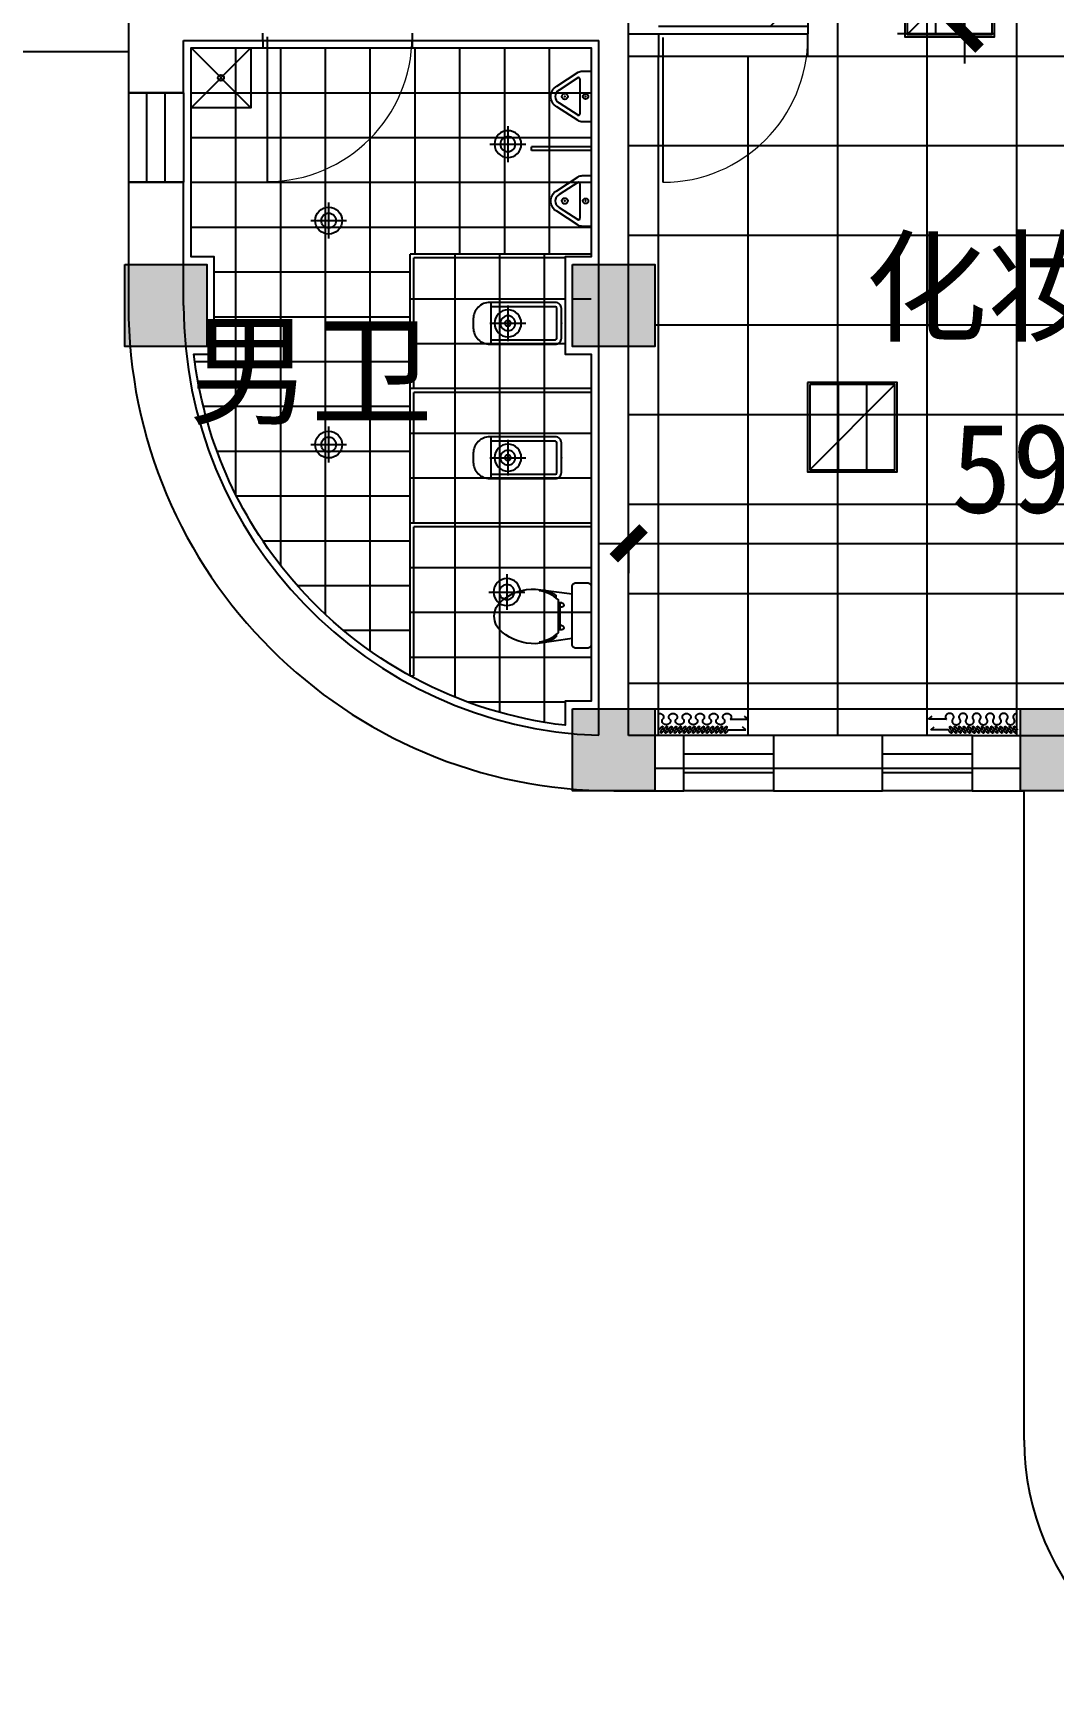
# Model space of a CAD drawing. Header units: millimetres. Extents: x -150677 to 588340, y -254013 to 149700.
# Drawn here: x 46065 to 52898, y 11379 to 22552 of the extents above; entities that cross this region are included whole.
import ezdxf

# ---------------------------------------------------------------- set-up
doc = ezdxf.new("R2010")
doc.units = ezdxf.units.MM
doc.header["$LTSCALE"] = 10
doc.header["$MEASUREMENT"] = 0
doc.linetypes.add('ACAD_ISO03W100', pattern=[30, 12, -18])
doc.linetypes.add('DASH', pattern=[0.35, 0.25, -0.1])
for name, color, linetype in [('1-Ba原始建筑墙体', 2, 'Continuous'), ('1-Bb新建墙体', 7, 'Continuous'), ('1-Bc新建半隔断墙体', 132, 'Continuous'), ('2-Ba顶面轮廓', 4, 'Continuous'), ('2-Ca墙面装饰', 8, 'Continuous'), ('2-Da地拼', 4, 'Continuous'), ('3-Ad洁具', 5, 'Continuous'), ('4-Aa顶面灯具', 1, 'Continuous'), ('5-Aa原始建筑淡显填充', 251, 'Continuous'), ('6-Ab柱体', 6, 'Continuous'), ('6-Ac楼梯', 122, 'Continuous'), ('6-Ba门', 136, 'Continuous'), ('6-Bb窗', 5, 'Continuous'), ('8-Ca平面文字', 3, 'Continuous'), ('CEI_LIGHT', 30, 'Continuous'), ('CS_【成品家私】', 3, 'Continuous'), ('DIM【标注】', 1, 'Continuous')]:
    doc.layers.add(name, color=color, linetype=linetype)
doc.styles.add('HZHT', font='')
doc.styles.get("Standard").update_dxf_attribs({"font": ''})
doc.styles.get('HZHT').set_extended_font_data('SimSun')
doc.styles.get('Standard').set_extended_font_data('SimSun')
doc.dimstyles.new('DIMN200', dxfattribs={"dimscale": 2, "dimtxt": 300, "dimasz": 100, "dimexe": 100, "dimexo": 300, "dimgap": 100, "dimtad": 1, "dimdec": 0, "dimtxsty": 'Standard', "dimblk": 'ARCHTICK', "dimcen": 2.5, "dimdle": 100, "dimclrd": 8, "dimclre": 8, "dimclrt": 96, "dimadec": 0, "dimazin": 0, "dimtfac": 1, "dimtdec": 0, "dimtmove": 0, "dimatfit": 3, "dimldrblk": 'DOT', "dimfxl": 100, "dimarcsym": 0})

# ---------------------------------------------------------------- blocks, each defined once
blk = doc.blocks.new('$DorLib2D$00000003')
blk.add_line((0.47, 0), (0.47, 0.97))
at = {"lineweight": 13}
blk.add_arc((0.47, 0), 0.97, 90, 180, dxfattribs=at)
blk = doc.blocks.new('$lvtry$00000200')
at = {"color": 0}
for p, q in [((-110, -40, 0), (-110, -470, 0)), ((100, -30, 0), (-100, -30, 0)), ((110, -470, 0), (110, -40, 0))]:
    blk.add_line(p, q, dxfattribs=at)
at = {"color": 0, "elevation": 0}
blk.add_lwpolyline([(100, 0), (-100, 0, 0.414214), (-140, -40), (-140, -480, 0.414214), (-30, -590), (30, -590, 0.414214), (140, -480), (140, -40, 0.414214)], format="xyb", close=True, dxfattribs=at)
blk.add_lwpolyline([(140, -470), (-140, -470)], dxfattribs=at)
at = {"color": 0}
blk.add_circle((0, -359, 0), 20, dxfattribs=at)
for centre, start, end in [((-100, -40, 0), 90, 180), ((100, -40, 0), 0, 90)]:
    blk.add_arc(centre, 10, start, end, dxfattribs=at)
for p in [(0, 0), (0, -359, 0)]:
    blk.add_point(p, dxfattribs=at)
blk = doc.blocks.new('$lvtry$00000219')
at = {"color": 0}
for p, q in [((-124, -91, 0), (-43, -216, 0)), ((-116, -76, 0), (116, -76, 0)), ((43, -216, 0), (124, -91, 0))]:
    blk.add_line(p, q, dxfattribs=at)
at = {"color": 0, "elevation": 0}
blk.add_lwpolyline([(69, -231, -0.57735), (-69, -231), (-162, -88, -0.145378), (-170, -61), (-170, 0), (170, 0), (170, -61, -0.145378), (162, -88)], format="xyb", close=True, dxfattribs=at)
at = {"color": 0}
for centre, radius in [((0, -38, 0), 17.7), ((0, -177, 0), 20)]:
    blk.add_circle(centre, radius, dxfattribs=at)
for centre, radius, start, end in [((-116, -86, 0), 10, 90, 213.0863), ((116, -86, 0), 10, 326.9137, 90), ((0, -191, 0), 50, 210, 330)]:
    blk.add_arc(centre, radius, start, end, dxfattribs=at)
for p in [(0, -38, 0), (0, -177, 0)]:
    blk.add_point(p, dxfattribs=at)
blk = doc.blocks.new('$WINLIB2D$00000001')
at = {"color": 0}
for points in [[(-0.5, 0.5), (-0.5, -0.5)], [(-0.5, 0.5), (0.5, 0.5)], [(0.5, -0.5), (0.5, 0.5)], [(0.5, 0.167), (-0.5, 0.167)], [(0.5, -0.167), (-0.5, -0.167)], [(-0.5, -0.5), (0.5, -0.5)]]:
    blk.add_lwpolyline(points, dxfattribs=at)
blk = doc.blocks.new('*U1092')
at = {"layer": 'CEI_LIGHT', "color": 252}
for points in [[(0, 120), (0, -120)], [(-120, 0), (120, 0)]]:
    blk.add_lwpolyline(points, dxfattribs=at)
at = {"layer": 'CEI_LIGHT'}
for radius in [90, 50]:
    blk.add_circle((0, 0), radius, dxfattribs=at)
blk = doc.blocks.new('*U1095')
at = {"layer": 'CEI_LIGHT'}
blk.add_lwpolyline([(-300, 300), (300, 300), (300, -300), (-300, -300)], close=True, dxfattribs=at)
at = {"layer": 'CEI_LIGHT', "color": 252}
blk.add_lwpolyline([(-285, 285), (285, 285), (285, -285), (-285, -285)], close=True, dxfattribs=at)
for points in [[(285, 285), (-285, -285)], [(-285, 95), (285, 95)], [(-285, -95), (285, -95)]]:
    blk.add_lwpolyline(points, dxfattribs=at)
blk = doc.blocks.new('*U1090')
at = {"linetype": 'DASH', "ltscale": 50}
for points in [[(-181, 0, 0.240088), (-157, 12), (-157, 13, 0.362592), (-159, 38, -0.362592), (-160, 63), (-160, 63, -0.51132), (-111, 63, -0.36675), (-113, 38, 0.36675), (-115, 13, 0.241576), (-91, 0, 0.241576)], [(-91, 0, 0.240088), (-66, 12), (-66, 13, 0.362592), (-68, 38, -0.362592), (-70, 63), (-69, 63, -0.51132), (-21, 63, -0.36675), (-22, 38, 0.36675), (-24, 13, 0.241576), (0, 0, 0.241576)], [(0, 0, 0.240088), (24, 12), (25, 13, 0.362592), (23, 38, -0.362592), (21, 63), (21, 63, -0.51132), (70, 63, -0.36675), (68, 38, 0.36675), (66, 13, 0.241576), (91, 0, 0.241576)], [(91, 0, 0.240088), (115, 12), (115, 13, 0.362592), (114, 38, -0.362592), (112, 63), (112, 63, -0.51132), (161, 63, -0.36675), (159, 38, 0.36675), (157, 13, 0.51132), (206, 12), (206, 13, 0.362592), (204, 38, -0.362592), (202, 63), (203, 63, -0.51132), (252, 63, -0.36675), (250, 38), (249, 37, 0.36675), (247, 12, 0.51132), (296, 12), (296, 12, 0.381374), (293, 38), (412, 38), (389, 19)]]:
    blk.add_lwpolyline(points, format="xyb", dxfattribs=at)
blk = doc.blocks.new('_ArchTick')
at = {"color": 0, "linetype": 'ByBlock', "const_width": 0.4}
blk.add_lwpolyline([(-0.5, -0.5), (0.5, 0.5)], dxfattribs=at)
blk = doc.blocks.new('*D1128')
at = {"layer": 'Defpoints', "color": 0, "transparency": 16777216}
for p in [(50052, 19691), (56002, 19691), (56002, 19136)]:
    blk.add_point(p, dxfattribs=at)
at = {"layer": 'DIM【标注】', "color": 8, "lineweight": -2, "transparency": 16777216}
for p, q in [((49852, 19136), (56202, 19136)), ((50052, 19091), (50052, 18936)), ((56002, 19091), (56002, 18936))]:
    blk.add_line(p, q, dxfattribs=at)
at = {"layer": 'DIM【标注】', "color": 8, "lineweight": -2, "transparency": 16777216, "xscale": 200, "yscale": 200, "zscale": 200, "rotation": 180}
blk.add_blockref('_ArchTick', (50052, 19136), dxfattribs=at)
at = {"layer": 'DIM【标注】', "color": 8, "lineweight": -2, "transparency": 16777216, "xscale": 200, "yscale": 200, "zscale": 200}
blk.add_blockref('_ArchTick', (56002, 19136), dxfattribs=at)
at = {"layer": 'DIM【标注】', "color": 96, "transparency": 16777216, "insert": (53027, 19636), "char_height": 600, "attachment_point": 5}
blk.add_mtext('5950', dxfattribs=at)
blk = doc.blocks.new('_DOT')
at = {"color": 0, "linetype": 'ByBlock'}
blk.add_line((-0.35, 0), (-1, 0), dxfattribs=at)
at = {"color": 0, "linetype": 'ByBlock', "const_width": 0.35}
blk.add_lwpolyline([(-0.175, 0, 1), (0.175, 0, 1)], format="xyb", close=True, dxfattribs=at)
blk = doc.blocks.new('*D1130')
at = {"layer": 'Defpoints', "color": 0, "transparency": 16777216}
for p in [(51252, 27029), (52303, 27029), (51252, 22550)]:
    blk.add_point(p, dxfattribs=at)
at = {"layer": 'DIM【标注】', "color": 8, "lineweight": -2, "transparency": 16777216}
for p, q in [((52303, 22350), (52303, 27229)), ((51852, 27029), (52503, 27029)), ((51852, 22550), (52503, 22550))]:
    blk.add_line(p, q, dxfattribs=at)
at = {"layer": 'DIM【标注】', "color": 8, "lineweight": -2, "transparency": 16777216, "xscale": 200, "yscale": 200, "zscale": 200}
for p, rotation in [((52303, 27029), 90), ((52303, 22550), 270)]:
    blk.add_blockref('_ArchTick', p, dxfattribs=dict(at, rotation=rotation))
at = {"layer": 'DIM【标注】', "color": 96, "transparency": 16777216, "insert": (51803, 24789), "char_height": 600, "attachment_point": 5, "rotation": 90}
blk.add_mtext('4480', dxfattribs=at)
blk = doc.blocks.new('海龙工具_马桶(小)')
blk.add_line((-155, 128), (144, 128))
blk.add_lwpolyline([(-111, 597, -0.502132), (100, 597, -0.186806), (177, 373), (144, 128), (193, 128, -0.414214), (218, 103), (218, 25, -0.414214), (193, 0), (-194, 0, -0.414214), (-219, 25), (-219, 103, -0.414214), (-194, 128), (-155, 128), (-189, 373, -0.186806), (-111, 597, 0.186806)], format="xyb")
at = {"color": 8}
for points in [[(-177, 350, 0.14623), (-116, 220)], [(-116, 220), (104, 220, 0.14623), (166, 350)], [(-182, 321, 0.087453), (-144, 235)], [(117, 235), (133, 235, 0.087453), (170, 321)]]:
    blk.add_lwpolyline(points, format="xyb", dxfattribs=at)
for points in [[(-128, 235), (-144, 235)], [(-97, 198), (-97, 220)], [(82, 220), (82, 210), (-93, 210), (-93, 220)], [(-77, 210), (-77, 220)], [(-67, 198), (-67, 210)], [(-62, 210), (-62, 220)], [(51, 210), (51, 220)], [(55, 198), (55, 210)], [(66, 210), (66, 220)], [(85, 198), (85, 220)]]:
    blk.add_lwpolyline(points, dxfattribs=at)
at = {"color": 8, "extrusion": (0, 0, -1)}
for centre, major_axis, ratio, start_param, end_param in [((-82, 198), (10.6, 10.6), 1, 0.785398, 3.926991), ((70, 198), (-10.6, 10.6), 0.999999, 2.356193, 5.497787)]:
    blk.add_ellipse(centre, major_axis=major_axis, ratio=ratio, start_param=start_param, end_param=end_param, dxfattribs=at)
blk = doc.blocks.new('*U1698')
blk.add_blockref('海龙工具_马桶(小)', (0, 0))

msp = doc.modelspace()

# ---------------------------------------------------------------- hatches: boundary and pattern name
at = {"layer": '2-Da地拼'}
h = msp.add_hatch(dxfattribs=at)
h.set_pattern_fill('DOLMIT', color=8, scale=1000, style=0, double=1)
h.set_pattern_definition([(0, (50251.86, 21849.33), (0, 250), []), (45, (50251.86, 21849.3), (-500, 500), [353.553, -707.108])])
h.paths.add_polyline_path([(57701.9, 22929.3), (56201.9, 22929.3), (56201.9, 22629.3), (57701.9, 22629.3)], flags=17)
h.paths.add_polyline_path([(57701.9, 22629.3), (56201.9, 22629.3), (56201.9, 22329.3), (57701.9, 22329.3)], flags=17)
h.paths.add_polyline_path([(57701.9, 42829.3), (56201.9, 42829.3), (56201.9, 42529.3), (57701.9, 42529.3)], flags=17)
h.paths.add_polyline_path([(57701.9, 43129.3), (56201.9, 43129.3), (56201.9, 42829.3), (57701.9, 42829.3)], flags=17)
edge = h.paths.add_edge_path()
edge.add_line((57701.9, 40695.5), (57701.9, 42529.3))
edge.add_line((57701.9, 42529.3), (56201.9, 42529.3))
edge.add_line((56201.9, 42529.3), (56201.9, 43609.3))
edge.add_line((56201.9, 43609.3), (54651.9, 43609.3))
edge.add_line((54651.9, 43609.3), (54651.9, 41019.3))
edge.add_line((54651.9, 41019.3), (53151.9, 41019.3))
edge.add_line((53151.9, 41019.3), (53151.9, 38429.3))
edge.add_line((53151.9, 38429.3), (51251.9, 38429.3))
edge.add_line((51251.9, 38429.3), (51251.9, 42709.2))
edge.add_line((51251.9, 42709.2), (50251.9, 42709.2))
edge.add_line((50251.9, 42709.2), (50251.9, 39204.3))
edge.add_line((50251.9, 39204.3), (50426.9, 39204.3))
edge.add_line((50426.9, 39204.3), (50426.9, 38254.3))
edge.add_line((50426.9, 38254.3), (50251.9, 38254.3))
edge.add_line((50251.9, 38254.3), (50251.9, 33204.3))
edge.add_line((50251.9, 33204.3), (50426.9, 33204.3))
edge.add_line((50426.9, 33204.3), (50426.9, 32254.3))
edge.add_line((50426.9, 32254.3), (50251.9, 32254.3))
edge.add_line((50251.9, 32254.3), (50251.9, 27204.3))
edge.add_line((50251.9, 27204.3), (50426.9, 27204.3))
edge.add_line((50426.9, 27204.3), (50426.9, 26254.3))
edge.add_line((50426.9, 26254.3), (50251.9, 26254.3))
edge.add_line((50251.9, 26254.3), (50251.9, 22549.5))
edge.add_line((50251.9, 22549.5), (51251.9, 22549.5))
edge.add_line((51251.9, 22549.5), (51251.9, 27029.3))
edge.add_line((51251.9, 27029.3), (53151.9, 27029.3))
edge.add_line((53151.9, 27029.3), (53151.9, 24439.3))
edge.add_line((53151.9, 24439.3), (54651.9, 24439.3))
edge.add_line((54651.9, 24439.3), (54651.9, 21849.3))
edge.add_line((54651.9, 21849.3), (56201.9, 21849.3))
edge.add_line((56201.9, 21849.3), (56201.9, 22929.3))
edge.add_line((56201.9, 22929.3), (57701.9, 22929.3))
edge.add_line((57701.9, 22929.3), (57701.9, 24729.3))
edge.add_arc((32835.1, 32712.4), 26116.7, 342.20161, 377.79839)
h.paths.add_polyline_path([(51526.9, 36729.3), (51526.9, 28729.3), (51226.9, 28729.3), (51226.9, 36729.3)], flags=16)
h = msp.add_hatch(dxfattribs=at)
h.set_pattern_fill('_USER', color=8, scale=600, style=0, double=1, pattern_type=0)
h.set_pattern_definition([(0, (51451.86, 22399.5), (0, 600), []), (90, (51451.86, 22399.5), (-600, 4e-14), [])])
h.paths.add_polyline_path([(51451.9, 22399.5), (50051.9, 22399.5), (50051.9, 21000.5), (50226.9, 21000.5), (50226.9, 20450.5), (50051.9, 20450.5), (50051.9, 18025.5), (50226.9, 18025.5), (50226.9, 17845.5), (52676.9, 17845.5), (52676.9, 18025.5), (53226.9, 18025.5), (53226.9, 17845.5), (55676.9, 17845.5), (55676.9, 18025.5), (56001.9, 18025.5), (56001.9, 21645.5), (54451.9, 21645.5), (54451.9, 24235.5), (52951.9, 24235.5), (52951.9, 26825.5), (51451.9, 26825.5)])
at = {"layer": '5-Aa原始建筑淡显填充'}
for points in [[(46676.9, 21004.3), (47226.9, 21004.3), (47226.9, 20454.3), (46676.9, 20454.3)], [(49676.9, 21004.3), (50226.9, 21004.3), (50226.9, 20454.3), (49676.9, 20454.3)], [(49676.9, 18029.3), (50226.9, 18029.3), (50226.9, 17479.3), (49676.9, 17479.3)], [(52676.9, 18029.3), (53226.9, 18029.3), (53226.9, 17479.3), (52676.9, 17479.3)]]:
    msp.add_hatch(color=251, dxfattribs=at).paths.add_polyline_path(points)

# ---------------------------------------------------------------- linework, layer by layer
at = {"layer": '1-Ba原始建筑墙体'}
for p, q in [((46701.9, 22904.3), (46701.9, 22529.3)), ((50051.9, 22529.3), (50051.9, 22623.9)), ((46701.9, 22529.3), (46701.9, 22154.3)), ((47071.9, 22154.3), (47071.9, 22504.3)), ((47071.9, 22504.3), (47601.4, 22504.3)), ((47601.4, 22504.3), (47601.4, 22554.3)), ((48601.4, 22554.3), (48601.4, 22504.3)), ((48601.4, 22504.3), (49851.9, 22504.3)), ((49851.9, 17851.1), (49851.9, 22504.3)), ((50051.9, 17849.3), (50051.9, 22529.3)), ((46701.9, 22154.3), (47071.9, 22154.3)), ((47071.9, 21554.3), (46701.9, 21554.3)), ((46701.9, 21554.3), (46701.9, 20729.3)), ((47071.9, 20729.3), (47071.9, 21554.3)), ((50421.9, 17849.3), (50051.9, 17849.3)), ((50421.9, 17479.3), (50421.9, 17849.3)), ((51751.9, 17849.3), (51021.9, 17849.3)), ((51021.9, 17849.3), (51021.9, 17479.3)), ((51751.9, 17479.3), (51751.9, 17849.3)), ((52351.9, 17849.3), (52351.9, 17479.3)), ((52351.9, 17849.3), (60176.9, 17849.3)), ((49951.9, 17479.3), (50421.9, 17479.3)), ((51021.9, 17479.3), (51751.9, 17479.3)), ((52351.9, 17479.3), (52701.9, 17479.3)), ((52701.9, 14629.3), (52701.9, 17479.3)), ((52701.9, 14629.3), (52701.9, 14629.3)), ((52701.9, 13129.3), (52701.9, 14629.3))]:
    msp.add_line(p, q, dxfattribs=at)
for centre, radius, end in [((49951.9, 20729.3), 3250, 270), ((49951.9, 20729.3), 2880, 268.01016), ((54451.9, 13129.3), 1750, 270)]:
    msp.add_arc(centre, radius, 180, end, dxfattribs=at)
at = {"layer": '1-Bb新建墙体'}
for p, q in [((51251.9, 27029.3), (51251.9, 22549.5)), ((51451.9, 26829.3), (51451.9, 22399.5)), ((50051.9, 22549.5), (50251.9, 22549.5)), ((50251.9, 22549.5), (50251.9, 22399.5)), ((51251.9, 22399.5), (51251.9, 22549.5)), ((50051.9, 22399.5), (50251.9, 22399.5)), ((51251.9, 22399.5), (51451.9, 22399.5))]:
    msp.add_line(p, q, dxfattribs=at)
at = {"layer": '1-Bc新建半隔断墙体'}
for p, q in [((49801.9, 21791.8), (49401.9, 21791.8)), ((49401.9, 21766.8), (49401.9, 21791.8)), ((49851.9, 21766.8), (49851.9, 21791.8)), ((49801.9, 21766.8), (49401.9, 21766.8)), ((49801.9, 21072.7), (48589.4, 21072.7)), ((48589.4, 20160.2), (48589.4, 21072.7)), ((49626.9, 21047.7), (48614.4, 21047.7)), ((48614.4, 20172.7), (48614.4, 21047.7)), ((49851.9, 21047.7), (49851.9, 21072.7)), ((48589.4, 19260.2), (48589.4, 20160.2)), ((49801.9, 20172.7), (48614.4, 20172.7)), ((49801.9, 20147.7), (48614.4, 20147.7)), ((48614.4, 19272.7), (48614.4, 20147.7)), ((48589.4, 18248.5), (48589.4, 19260.2)), ((49801.9, 19272.7), (48614.4, 19272.7)), ((49801.9, 19247.7), (48614.4, 19247.7)), ((48614.4, 18248.5), (48614.4, 19247.7)), ((48589.4, 18248.9), (48614.4, 18248.5))]:
    msp.add_line(p, q, dxfattribs=at)
at = {"layer": '2-Ba顶面轮廓'}
for p, q in [((47601.4, 22504.3), (48601.4, 22504.3)), ((50251.9, 22549.5), (51251.9, 22549.5)), ((50252.2, 22399.5), (51252.2, 22399.5)), ((50226.9, 18029.3), (52676.9, 18029.3)), ((52676.9, 17629.3), (50226.9, 17629.3))]:
    msp.add_line(p, q, dxfattribs=at)
at = {"layer": '2-Ca墙面装饰'}
for p, q in [((47601.4, 22504.3), (47601.4, 22454.3)), ((48601.4, 22504.3), (48601.4, 22454.3))]:
    msp.add_line(p, q, dxfattribs=at)
msp.add_lwpolyline([(48601.4, 22454.3), (49801.9, 22454.3), (49801.9, 21054.3), (49626.9, 21054.3), (49626.9, 20404.3), (49801.9, 20404.3), (49801.9, 18079.3), (49626.9, 18079.3), (49626.9, 17918.1, -0.1899729), (47796.1, 18895.9, -0.148493), (47140.6, 20404.3), (47276.9, 20404.3), (47276.9, 21054.3), (47121.9, 21054.3), (47121.9, 22454.3), (47601.4, 22454.3)], format="xyb", dxfattribs=at)
at = {"layer": '2-Da地拼'}
for p, q in [((50251.9, 22549.5), (51251.9, 22549.5)), ((47601.4, 22454.3), (48601.4, 22454.3)), ((50251.9, 22399.5), (51251.9, 22399.5))]:
    msp.add_line(p, q, dxfattribs=at)
at = {"layer": '2-Da地拼', "color": 8}
for p, q in [((47421.9, 19461.3), (47421.9, 22454.3)), ((47721.9, 18986.9), (47721.9, 22454.3)), ((48021.9, 18659.5), (48021.9, 22454.3)), ((48321.9, 18415.9), (48321.9, 22454.3)), ((48621.9, 21072.7), (48621.9, 22454.3)), ((48921.9, 21072.7), (48921.9, 22454.3)), ((49221.9, 21072.7), (49221.9, 22454.3)), ((49521.9, 21072.7), (49521.9, 22454.3)), ((47121.9, 22154.3), (49801.9, 22154.3)), ((47121.9, 21854.3), (49801.9, 21854.3)), ((47121.9, 21554.3), (49801.9, 21554.3)), ((47121.9, 21254.3), (49801.9, 21254.3)), ((48889.4, 18106.4), (48889.4, 21072.7)), ((49189.4, 18004), (49189.4, 21072.7)), ((49489.4, 17937.4), (49489.4, 21072.7)), ((47276.9, 20954.3), (48589.4, 20954.3)), ((49626.9, 20772.7), (48589.4, 20772.7)), ((49801.9, 20772.7), (49676.9, 20772.7)), ((47276.9, 20654.3), (48589.4, 20654.3)), ((49626.9, 20472.7), (48589.4, 20472.7)), ((47146.8, 20354.3), (48589.4, 20354.3)), ((49801.9, 20172.7), (48589.4, 20172.7)), ((47203.5, 20054.3), (48589.4, 20054.3)), ((49801.9, 19872.7), (48589.4, 19872.7)), ((47295.1, 19754.3), (48589.4, 19754.3)), ((49801.9, 19572.7), (48589.4, 19572.7)), ((47425.3, 19454.3), (48589.4, 19454.3)), ((49801.9, 19272.7), (48589.4, 19272.7)), ((47600.6, 19154.3), (48589.4, 19154.3)), ((49801.9, 18972.7), (48589.4, 18972.7)), ((47832.1, 18854.3), (48589.4, 18854.3)), ((49801.9, 18672.7), (48589.4, 18672.7)), ((48141.3, 18554.3), (48589.4, 18554.3)), ((49801.9, 18372.7), (48589.4, 18372.7)), ((49626.9, 18072.7), (48976.6, 18072.7))]:
    msp.add_line(p, q, dxfattribs=at)
at = {"layer": '3-Ad洁具', "color": 8}
for p, q in [((47521.9, 22454.3), (47121.9, 22054.3)), ((47521.9, 22054.3), (47121.9, 22454.3))]:
    msp.add_line(p, q, dxfattribs=at)
at = {"layer": '3-Ad洁具'}
msp.add_lwpolyline([(47121.9, 22454.3), (47521.9, 22454.3), (47521.9, 22054.3), (47121.9, 22054.3)], close=True, dxfattribs=at)
at = {"layer": '3-Ad洁具', "color": 8}
msp.add_circle((47321.9, 22254.3), 20, dxfattribs=at)
at = {"layer": '6-Ab柱体'}
for points in [[(46676.9, 21004.3), (47226.9, 21004.3), (47226.9, 20454.3), (46676.9, 20454.3)], [(49676.9, 21004.3), (50226.9, 21004.3), (50226.9, 20454.3), (49676.9, 20454.3)], [(49676.9, 18029.3), (50226.9, 18029.3), (50226.9, 17479.3), (49676.9, 17479.3)], [(52676.9, 18029.3), (53226.9, 18029.3), (53226.9, 17479.3), (52676.9, 17479.3)]]:
    msp.add_lwpolyline(points, close=True, dxfattribs=at)
at = {"layer": '6-Ac楼梯'}
msp.add_lwpolyline([(46701.9, 22429.3), (43701.9, 22429.3), (43201.9, 22429.3), (43201.9, 27529.3)], dxfattribs=at)
at = {"layer": 'CS_【成品家私】', "color": 8, "linetype": 'ACAD_ISO03W100', "ltscale": 0.25, "extrusion": (0, 0, -1)}
for points in [[(-50718.9, 17888, 0.0092647), (-50717, 17884.6, 0.0262681), (-50711.1, 17875.5, 0.0360666), (-50706, 17869.4, 0.0755886), (-50700.2, 17865.1, 0.2606116), (-50698, 17865.1, 0.2606116), (-50696.9, 17867, 0.0755886), (-50697.7, 17874.2, 0.0360666), (-50700.4, 17881.7, 0.0164166), (-50703.4, 17887.8, -0.0175818), (-50706.6, 17894.3, -0.0360666), (-50709.3, 17901.8, -0.0755886), (-50710.2, 17908.9, -0.2606116), (-50709, 17910.8, -0.2606116), (-50706.8, 17910.9, -0.0755886), (-50701.1, 17906.5, -0.0360666), (-50695.9, 17900.5, -0.0262681), (-50690, 17891.3, -0.0263803), (-50688.2, 17888, 0.0092252), (-50686.3, 17884.6, 0.0262681), (-50680.4, 17875.5, 0.0360666), (-50675.3, 17869.4, 0.0755886), (-50669.5, 17865.1, 0.2606116), (-50667.3, 17865.1, 0.2606116), (-50666.1, 17867, 0.0755886), (-50667, 17874.2, 0.0360666), (-50669.7, 17881.7, 0.0175818), (-50672.9, 17888.2, -0.0164166), (-50675.9, 17894.3, -0.0360666), (-50678.6, 17901.8, -0.0755886), (-50679.5, 17908.9, -0.2606116), (-50678.3, 17910.8, -0.2606116), (-50676.1, 17910.9, -0.0755886), (-50670.4, 17906.5, -0.0360666), (-50665.2, 17900.5, -0.0262681), (-50659.3, 17891.3, -0.0263803), (-50657.4, 17888, 0.0092252), (-50655.6, 17884.6, 0.0262681), (-50649.7, 17875.5, 0.0360666), (-50644.6, 17869.4, 0.0755886), (-50638.8, 17865.1, 0.2606116), (-50636.6, 17865.1, 0.2606116), (-50635.4, 17867, 0.0755886), (-50636.3, 17874.2, 0.0360666), (-50639, 17881.7, 0.0175818), (-50642.2, 17888.2, -0.0164166), (-50645.2, 17894.3, -0.0360666), (-50647.9, 17901.8, -0.0755886), (-50648.8, 17908.9, -0.2606116), (-50647.6, 17910.8, -0.2606116), (-50645.4, 17910.9, -0.0755886), (-50639.6, 17906.5, -0.0360666), (-50634.5, 17900.5, -0.0262681), (-50628.6, 17891.3, -0.0263803), (-50626.7, 17888, 0.0092252), (-50624.9, 17884.6, 0.0262681), (-50619, 17875.5, 0.0360666), (-50613.9, 17869.4, 0.0755886), (-50608.1, 17865.1, 0.2606116), (-50605.9, 17865.1, 0.2606116), (-50604.7, 17867, 0.0755886), (-50605.6, 17874.2, 0.0360666), (-50608.3, 17881.7, 0.0175818), (-50611.5, 17888.2, -0.0164166), (-50614.5, 17894.3, -0.0360666), (-50617.2, 17901.8, -0.0755886), (-50618.1, 17908.9, -0.2606116), (-50616.9, 17910.8, -0.2606116), (-50614.7, 17910.9, -0.0755886), (-50608.9, 17906.5, -0.0360666), (-50603.8, 17900.5, -0.0262681), (-50597.9, 17891.3, -0.0263803), (-50596, 17888, 0.0092252), (-50594.2, 17884.6, 0.0262681), (-50588.3, 17875.5, 0.0360666), (-50583.1, 17869.4, 0.0755886), (-50577.4, 17865.1, 0.2606116), (-50575.2, 17865.1, 0.2606116), (-50574, 17867, 0.0755886), (-50574.9, 17874.2, 0.0360666), (-50577.6, 17881.7, 0.0164166), (-50580.6, 17887.8, -0.0175818), (-50583.8, 17894.3, -0.0360666), (-50586.5, 17901.8, -0.0755886), (-50587.3, 17908.9, -0.2606116), (-50586.2, 17910.8, -0.2606116), (-50584, 17910.9, -0.0755886), (-50578.2, 17906.5, -0.0360666), (-50573.1, 17900.5, -0.0262681), (-50567.2, 17891.3, -0.0263803), (-50565.3, 17888, 0.0092252), (-50563.5, 17884.6, 0.0262681), (-50557.5, 17875.5, 0.0360666), (-50552.4, 17869.4, 0.0755886), (-50546.7, 17865.1, 0.2606116), (-50544.5, 17865.1, 0.2606116), (-50543.3, 17867, 0.0755886), (-50544.2, 17874.2, 0.0360666), (-50546.9, 17881.7, 0.0175818), (-50550.1, 17888.2, -0.0164166), (-50553.1, 17894.3, -0.0360666), (-50555.7, 17901.8, -0.0755886), (-50556.6, 17908.9, -0.2606116), (-50555.5, 17910.8, -0.2606116), (-50553.3, 17910.9, -0.0755886), (-50547.5, 17906.5, -0.0360666), (-50542.4, 17900.5, -0.0262681), (-50536.5, 17891.3, -0.0263803), (-50534.6, 17888, 0.0092252), (-50532.8, 17884.6, 0.0262681), (-50526.8, 17875.5, 0.0360666), (-50521.7, 17869.4, 0.0755886), (-50516, 17865.1, 0.2606116), (-50513.7, 17865.1, 0.2606116), (-50512.6, 17867, 0.0755886), (-50513.5, 17874.2, 0.0360666), (-50516.2, 17881.7, 0.0175818), (-50519.4, 17888.2, -0.0164166), (-50522.3, 17894.3, -0.0360666), (-50525, 17901.8, -0.0755886), (-50525.9, 17908.9, -0.2606116), (-50524.8, 17910.8, -0.2606116), (-50522.6, 17910.9, -0.0755886), (-50516.8, 17906.5, -0.0360666), (-50511.7, 17900.5, -0.0262681), (-50505.8, 17891.3, -0.0263803), (-50503.9, 17888, 0.0092252), (-50502.1, 17884.6, 0.0262681), (-50496.1, 17875.5, 0.0360666), (-50491, 17869.4, 0.0755886), (-50485.3, 17865.1, 0.2606116), (-50483, 17865.1, 0.2606116), (-50481.9, 17867, 0.0755886), (-50482.8, 17874.2, 0.0360666), (-50485.5, 17881.7, 0.0164166), (-50488.4, 17887.8, -0.0175818), (-50491.6, 17894.3, -0.0360666), (-50494.3, 17901.8, -0.0755886), (-50495.2, 17908.9, -0.2606116), (-50494.1, 17910.8, -0.2606116), (-50491.9, 17910.9, -0.0755886), (-50486.1, 17906.5, -0.0360666), (-50481, 17900.5, -0.0262681), (-50475.1, 17891.3, -0.0263803), (-50473.2, 17888, 0.0092252), (-50471.3, 17884.6, 0.0262681), (-50465.4, 17875.5, 0.0360666), (-50460.3, 17869.4, 0.0755886), (-50454.6, 17865.1, 0.2606116), (-50452.3, 17865.1, 0.2606116), (-50451.2, 17867, 0.0755886), (-50452.1, 17874.2, 0.0360666), (-50454.8, 17881.7, 0.0164166), (-50457.7, 17887.8, -0.0175818), (-50460.9, 17894.3, -0.0360666), (-50463.6, 17901.8, -0.0755886), (-50464.5, 17908.9, -0.2606116), (-50463.4, 17910.8, -0.2606116), (-50461.2, 17910.9, -0.0755886), (-50455.4, 17906.5, -0.0360666), (-50450.3, 17900.5, -0.0262681), (-50444.4, 17891.3, -0.0263803), (-50442.5, 17888, 0.0092252), (-50440.6, 17884.6, 0.0262681), (-50434.7, 17875.5, 0.0360666), (-50429.6, 17869.4, 0.0755886), (-50423.8, 17865.1, 0.2606116), (-50421.6, 17865.1, 0.2606116), (-50420.5, 17867, 0.0755886), (-50421.4, 17874.2, 0.0360666), (-50424.1, 17881.7, 0.0175818), (-50427.3, 17888.2, -0.0164166), (-50430.2, 17894.3, -0.0360666), (-50432.9, 17901.8, -0.0755886), (-50433.8, 17908.9, -0.2606116), (-50432.7, 17910.8, -0.2606116), (-50430.4, 17910.9, -0.0755886), (-50424.7, 17906.5, -0.0360666), (-50419.6, 17900.5, -0.0262681), (-50413.6, 17891.3, -0.0263803), (-50411.8, 17888, 0.0092252), (-50409.9, 17884.6, 0.0262681), (-50404, 17875.5, 0.0360666), (-50398.9, 17869.4, 0.0755886), (-50393.1, 17865.1, 0.2606116), (-50390.9, 17865.1, 0.2606116), (-50389.8, 17867, 0.0755886), (-50390.7, 17874.2, 0.0360666), (-50393.4, 17881.7, 0.0164166), (-50396.3, 17887.8, -0.0175818), (-50399.5, 17894.3, -0.0360666), (-50402.2, 17901.8, -0.0755886), (-50403.1, 17908.9, -0.2606116), (-50402, 17910.8, -0.2606116), (-50399.7, 17910.9, -0.0755886), (-50394, 17906.5, -0.0360666), (-50388.9, 17900.5, -0.0262681), (-50382.9, 17891.3, -0.0263803), (-50381.1, 17888, 0.0092252), (-50379.2, 17884.6, 0.0262681), (-50373.3, 17875.5, 0.0360666), (-50368.2, 17869.4, 0.0755886), (-50362.4, 17865.1, 0.2606116), (-50360.2, 17865.1, 0.2606116), (-50359.1, 17867, 0.0755886), (-50360, 17874.2, 0.0360666), (-50362.6, 17881.7, 0.0175818), (-50365.8, 17888.2, -0.0164166), (-50368.8, 17894.3, -0.0360666), (-50371.5, 17901.8, -0.0755886), (-50372.4, 17908.9, -0.2606116), (-50371.2, 17910.8, -0.2606116), (-50369, 17910.9, -0.0755886), (-50363.3, 17906.5, -0.0360666), (-50358.2, 17900.5, -0.0262681), (-50352.2, 17891.3, -0.0263803), (-50350.4, 17888, 0.0092252), (-50348.5, 17884.6, 0.0262681), (-50342.6, 17875.5, 0.0360666), (-50337.5, 17869.4, 0.0755886), (-50331.7, 17865.1, 0.2606116), (-50329.5, 17865.1, 0.2606116), (-50328.4, 17867, 0.0755886), (-50329.2, 17874.2, 0.0360666), (-50331.9, 17881.7, 0.0164166), (-50334.9, 17887.8, -0.0175818), (-50338.1, 17894.3, -0.0360666), (-50340.8, 17901.8, -0.0755886), (-50341.7, 17908.9, -0.2606116), (-50340.5, 17910.8, -0.2606116), (-50338.3, 17910.9, -0.0755886), (-50332.6, 17906.5, -0.0360666), (-50327.4, 17900.5, -0.0262681), (-50321.5, 17891.3, -0.0263803), (-50319.7, 17888, 0.0092252), (-50317.8, 17884.6, 0.0262681), (-50311.9, 17875.5, 0.0360666), (-50306.8, 17869.4, 0.0755886), (-50301, 17865.1, 0.2606116), (-50298.8, 17865.1, 0.2606116), (-50297.6, 17867, 0.0755886), (-50298.5, 17874.2, 0.0360666), (-50301.2, 17881.7, 0.0164166), (-50304.2, 17887.8, -0.0175818), (-50307.4, 17894.3, -0.0360666), (-50310.1, 17901.8, -0.0755886), (-50311, 17908.9, -0.2606116), (-50309.8, 17910.8, -0.2606116), (-50307.6, 17910.9, -0.0755886), (-50301.8, 17906.5, -0.0360666), (-50296.7, 17900.5, -0.0262681), (-50290.8, 17891.3, -0.0263803), (-50288.9, 17888, 0.0092252), (-50287.1, 17884.6, 0.0262681), (-50281.2, 17875.5, 0.0360666), (-50276.1, 17869.4, 0.0755886), (-50270.3, 17865.1, 0.2606116), (-50268.1, 17865.1, 0.2606116), (-50266.9, 17867, 0.0755886), (-50267.8, 17874.2, 0.0360666), (-50270.5, 17881.7, 0.0164166), (-50273.5, 17887.8, -0.0175818), (-50276.7, 17894.3, -0.0360666), (-50279.4, 17901.8, -0.0755886), (-50280.3, 17908.9, -0.2606116), (-50279.1, 17910.8, -0.2606116), (-50276.9, 17910.9, -0.0755886), (-50271.1, 17906.5, -0.0360666), (-50266, 17900.5, -0.0262681), (-50260.1, 17891.3, -0.0262681), (-50258.2, 17888)], [(-52194.3, 17888, -0.0092647), (-52196.1, 17884.6, -0.0262681), (-52202.1, 17875.5, -0.0360666), (-52207.2, 17869.4, -0.0755886), (-52212.9, 17865.1, -0.2606116), (-52215.2, 17865.1, -0.2606116), (-52216.3, 17867, -0.0755886), (-52215.4, 17874.2, -0.0360666), (-52212.7, 17881.7, -0.0164166), (-52209.8, 17887.8, 0.0175818), (-52206.6, 17894.3, 0.0360666), (-52203.9, 17901.8, 0.0755886), (-52203, 17908.9, 0.2606116), (-52204.1, 17910.8, 0.2606116), (-52206.3, 17910.9, 0.0755886), (-52212.1, 17906.5, 0.0360666), (-52217.2, 17900.5, 0.0262681), (-52223.1, 17891.3, 0.0263803), (-52225, 17888, -0.0092252), (-52226.9, 17884.6, -0.0262681), (-52232.8, 17875.5, -0.0360666), (-52237.9, 17869.4, -0.0755886), (-52243.6, 17865.1, -0.2606116), (-52245.9, 17865.1, -0.2606116), (-52247, 17867, -0.0755886), (-52246.1, 17874.2, -0.0360666), (-52243.4, 17881.7, -0.0175818), (-52240.2, 17888.2, 0.0164166), (-52237.3, 17894.3, 0.0360666), (-52234.6, 17901.8, 0.0755886), (-52233.7, 17908.9, 0.2606116), (-52234.8, 17910.8, 0.2606116), (-52237, 17910.9, 0.0755886), (-52242.8, 17906.5, 0.0360666), (-52247.9, 17900.5, 0.0262681), (-52253.8, 17891.3, 0.0263803), (-52255.7, 17888, -0.0092252), (-52257.6, 17884.6, -0.0262681), (-52263.5, 17875.5, -0.0360666), (-52268.6, 17869.4, -0.0755886), (-52274.4, 17865.1, -0.2606116), (-52276.6, 17865.1, -0.2606116), (-52277.7, 17867, -0.0755886), (-52276.8, 17874.2, -0.0360666), (-52274.1, 17881.7, -0.0175818), (-52270.9, 17888.2, 0.0164166), (-52268, 17894.3, 0.0360666), (-52265.3, 17901.8, 0.0755886), (-52264.4, 17908.9, 0.2606116), (-52265.5, 17910.8, 0.2606116), (-52267.8, 17910.9, 0.0755886), (-52273.5, 17906.5, 0.0360666), (-52278.6, 17900.5, 0.0262681), (-52284.6, 17891.3, 0.0263803), (-52286.4, 17888, -0.0092252), (-52288.3, 17884.6, -0.0262681), (-52294.2, 17875.5, -0.0360666), (-52299.3, 17869.4, -0.0755886), (-52305.1, 17865.1, -0.2606116), (-52307.3, 17865.1, -0.2606116), (-52308.4, 17867, -0.0755886), (-52307.5, 17874.2, -0.0360666), (-52304.8, 17881.7, -0.0175818), (-52301.7, 17888.2, 0.0164166), (-52298.7, 17894.3, 0.0360666), (-52296, 17901.8, 0.0755886), (-52295.1, 17908.9, 0.2606116), (-52296.2, 17910.8, 0.2606116), (-52298.5, 17910.9, 0.0755886), (-52304.2, 17906.5, 0.0360666), (-52309.3, 17900.5, 0.0262681), (-52315.3, 17891.3, 0.0263803), (-52317.1, 17888, -0.0092252), (-52319, 17884.6, -0.0262681), (-52324.9, 17875.5, -0.0360666), (-52330, 17869.4, -0.0755886), (-52335.8, 17865.1, -0.2606116), (-52338, 17865.1, -0.2606116), (-52339.1, 17867, -0.0755886), (-52338.2, 17874.2, -0.0360666), (-52335.6, 17881.7, -0.0164166), (-52332.6, 17887.8, 0.0175818), (-52329.4, 17894.3, 0.0360666), (-52326.7, 17901.8, 0.0755886), (-52325.8, 17908.9, 0.2606116), (-52327, 17910.8, 0.2606116), (-52329.2, 17910.9, 0.0755886), (-52334.9, 17906.5, 0.0360666), (-52340, 17900.5, 0.0262681), (-52346, 17891.3, 0.0263803), (-52347.8, 17888, -0.0092252), (-52349.7, 17884.6, -0.0262681), (-52355.6, 17875.5, -0.0360666), (-52360.7, 17869.4, -0.0755886), (-52366.5, 17865.1, -0.2606116), (-52368.7, 17865.1, -0.2606116), (-52369.8, 17867, -0.0755886), (-52369, 17874.2, -0.0360666), (-52366.3, 17881.7, -0.0175818), (-52363.1, 17888.2, 0.0164166), (-52360.1, 17894.3, 0.0360666), (-52357.4, 17901.8, 0.0755886), (-52356.5, 17908.9, 0.2606116), (-52357.7, 17910.8, 0.2606116), (-52359.9, 17910.9, 0.0755886), (-52365.6, 17906.5, 0.0360666), (-52370.8, 17900.5, 0.0262681), (-52376.7, 17891.3, 0.0263803), (-52378.5, 17888, -0.0092252), (-52380.4, 17884.6, -0.0262681), (-52386.3, 17875.5, -0.0360666), (-52391.4, 17869.4, -0.0755886), (-52397.2, 17865.1, -0.2606116), (-52399.4, 17865.1, -0.2606116), (-52400.6, 17867, -0.0755886), (-52399.7, 17874.2, -0.0360666), (-52397, 17881.7, -0.0175818), (-52393.8, 17888.2, 0.0164166), (-52390.8, 17894.3, 0.0360666), (-52388.1, 17901.8, 0.0755886), (-52387.2, 17908.9, 0.2606116), (-52388.4, 17910.8, 0.2606116), (-52390.6, 17910.9, 0.0755886), (-52396.4, 17906.5, 0.0360666), (-52401.5, 17900.5, 0.0262681), (-52407.4, 17891.3, 0.0263803), (-52409.3, 17888, -0.0092252), (-52411.1, 17884.6, -0.0262681), (-52417, 17875.5, -0.0360666), (-52422.1, 17869.4, -0.0755886), (-52427.9, 17865.1, -0.2606116), (-52430.1, 17865.1, -0.2606116), (-52431.3, 17867, -0.0755886), (-52430.4, 17874.2, -0.0360666), (-52427.7, 17881.7, -0.0164166), (-52424.7, 17887.8, 0.0175818), (-52421.5, 17894.3, 0.0360666), (-52418.8, 17901.8, 0.0755886), (-52417.9, 17908.9, 0.2606116), (-52419.1, 17910.8, 0.2606116), (-52421.3, 17910.9, 0.0755886), (-52427.1, 17906.5, 0.0360666), (-52432.2, 17900.5, 0.0262681), (-52438.1, 17891.3, 0.0263803), (-52440, 17888, -0.0092252), (-52441.8, 17884.6, -0.0262681), (-52447.7, 17875.5, -0.0360666), (-52452.9, 17869.4, -0.0755886), (-52458.6, 17865.1, -0.2606116), (-52460.8, 17865.1, -0.2606116), (-52462, 17867, -0.0755886), (-52461.1, 17874.2, -0.0360666), (-52458.4, 17881.7, -0.0164166), (-52455.4, 17887.8, 0.0175818), (-52452.2, 17894.3, 0.0360666), (-52449.5, 17901.8, 0.0755886), (-52448.6, 17908.9, 0.2606116), (-52449.8, 17910.8, 0.2606116), (-52452, 17910.9, 0.0755886), (-52457.8, 17906.5, 0.0360666), (-52462.9, 17900.5, 0.0262681), (-52468.8, 17891.3, 0.0263803), (-52470.7, 17888, -0.0092252), (-52472.5, 17884.6, -0.0262681), (-52478.4, 17875.5, -0.0360666), (-52483.6, 17869.4, -0.0755886), (-52489.3, 17865.1, -0.2606116), (-52491.5, 17865.1, -0.2606116), (-52492.7, 17867, -0.0755886), (-52491.8, 17874.2, -0.0360666), (-52489.1, 17881.7, -0.0175818), (-52485.9, 17888.2, 0.0164166), (-52482.9, 17894.3, 0.0360666), (-52480.2, 17901.8, 0.0755886), (-52479.4, 17908.9, 0.2606116), (-52480.5, 17910.8, 0.2606116), (-52482.7, 17910.9, 0.0755886), (-52488.5, 17906.5, 0.0360666), (-52493.6, 17900.5, 0.0262681), (-52499.5, 17891.3, 0.0263803), (-52501.4, 17888, -0.0092252), (-52503.2, 17884.6, -0.0262681), (-52509.2, 17875.5, -0.0360666), (-52514.3, 17869.4, -0.0755886), (-52520, 17865.1, -0.2606116), (-52522.2, 17865.1, -0.2606116), (-52523.4, 17867, -0.0755886), (-52522.5, 17874.2, -0.0360666), (-52519.8, 17881.7, -0.0164166), (-52516.8, 17887.8, 0.0175818), (-52513.6, 17894.3, 0.0360666), (-52511, 17901.8, 0.0755886), (-52510.1, 17908.9, 0.2606116), (-52511.2, 17910.8, 0.2606116), (-52513.4, 17910.9, 0.0755886), (-52519.2, 17906.5, 0.0360666), (-52524.3, 17900.5, 0.0262681), (-52530.2, 17891.3, 0.0263803), (-52532.1, 17888, -0.0092252), (-52533.9, 17884.6, -0.0262681), (-52539.9, 17875.5, -0.0360666), (-52545, 17869.4, -0.0755886), (-52550.7, 17865.1, -0.2606116), (-52553, 17865.1, -0.2606116), (-52554.1, 17867, -0.0755886), (-52553.2, 17874.2, -0.0360666), (-52550.5, 17881.7, -0.0175818), (-52547.3, 17888.2, 0.0164166), (-52544.4, 17894.3, 0.0360666), (-52541.7, 17901.8, 0.0755886), (-52540.8, 17908.9, 0.2606116), (-52541.9, 17910.8, 0.2606116), (-52544.1, 17910.9, 0.0755886), (-52549.9, 17906.5, 0.0360666), (-52555, 17900.5, 0.0262681), (-52560.9, 17891.3, 0.0263803), (-52562.8, 17888, -0.0092252), (-52564.6, 17884.6, -0.0262681), (-52570.6, 17875.5, -0.0360666), (-52575.7, 17869.4, -0.0755886), (-52581.4, 17865.1, -0.2606116), (-52583.7, 17865.1, -0.2606116), (-52584.8, 17867, -0.0755886), (-52583.9, 17874.2, -0.0360666), (-52581.2, 17881.7, -0.0164166), (-52578.3, 17887.8, 0.0175818), (-52575.1, 17894.3, 0.0360666), (-52572.4, 17901.8, 0.0755886), (-52571.5, 17908.9, 0.2606116), (-52572.6, 17910.8, 0.2606116), (-52574.8, 17910.9, 0.0755886), (-52580.6, 17906.5, 0.0360666), (-52585.7, 17900.5, 0.0262681), (-52591.6, 17891.3, 0.0263803), (-52593.5, 17888, -0.0092252), (-52595.4, 17884.6, -0.0262681), (-52601.3, 17875.5, -0.0360666), (-52606.4, 17869.4, -0.0755886), (-52612.2, 17865.1, -0.2606116), (-52614.4, 17865.1, -0.2606116), (-52615.5, 17867, -0.0755886), (-52614.6, 17874.2, -0.0360666), (-52611.9, 17881.7, -0.0164166), (-52609, 17887.8, 0.0175818), (-52605.8, 17894.3, 0.0360666), (-52603.1, 17901.8, 0.0755886), (-52602.2, 17908.9, 0.2606116), (-52603.3, 17910.8, 0.2606116), (-52605.6, 17910.9, 0.0755886), (-52611.3, 17906.5, 0.0360666), (-52616.4, 17900.5, 0.0262681), (-52622.3, 17891.3, 0.0263803), (-52624.2, 17888, -0.0092252), (-52626.1, 17884.6, -0.0262681), (-52632, 17875.5, -0.0360666), (-52637.1, 17869.4, -0.0755886), (-52642.9, 17865.1, -0.2606116), (-52645.1, 17865.1, -0.2606116), (-52646.2, 17867, -0.0755886), (-52645.3, 17874.2, -0.0360666), (-52642.6, 17881.7, -0.0164166), (-52639.7, 17887.8, 0.0175818), (-52636.5, 17894.3, 0.0360666), (-52633.8, 17901.8, 0.0755886), (-52632.9, 17908.9, 0.2606116), (-52634, 17910.8, 0.2606116), (-52636.3, 17910.9, 0.0755886), (-52642, 17906.5, 0.0360666), (-52647.1, 17900.5, 0.0262681), (-52653.1, 17891.3, 0.0262681), (-52654.9, 17888)]]:
    msp.add_lwpolyline(points, format="xyb", dxfattribs=at)
at = {"layer": 'CS_【成品家私】', "color": 8, "linetype": 'DASH', "ltscale": 50}
for points in [[(50718.9, 17888), (50837.3, 17888), (50814.8, 17906.7)], [(52194.3, 17888), (52075.9, 17888), (52098.4, 17906.7)]]:
    msp.add_lwpolyline(points, dxfattribs=at)

# ---------------------------------------------------------------- block references
at = {"layer": '3-Ad洁具'}
for name, p, rotation in [('$lvtry$00000219', (49801.9, 22129.3, 3000), 269.9999999999996), ('$lvtry$00000219', (49801.9, 21429.3, 3000), 269.9999999999996), ('$lvtry$00000200', (49601.9, 20610.2, 3000), 269.9999999999996), ('$lvtry$00000200', (49601.9, 19710.2, 3000), 269.9999999999996), ('*U1698', (49801.9, 18653.6), 90)]:
    msp.add_blockref(name, p, dxfattribs=dict(at, rotation=rotation))
at = {"layer": '4-Aa顶面灯具', "ltscale": 0.25, "xscale": -1, "rotation": 90}
for name, p in [('*U1095', (52201.9, 22829.3)), ('*U1092', (49243.2, 21810.2, 3000)), ('*U1092', (49243.2, 20610.2, 3000)), ('*U1095', (51549.9, 19914.4)), ('*U1092', (49243.2, 19710.2, 3000)), ('*U1092', (49236.4, 18810.2, 3000))]:
    msp.add_blockref(name, p, dxfattribs=at)
at = {"layer": '4-Aa顶面灯具', "ltscale": 0.25, "rotation": 90}
for p in [(48043.2, 21298.2, 6000), (48043.2, 19798.2, 6000)]:
    msp.add_blockref('*U1092', p, dxfattribs=at)
at = {"layer": '6-Ba门', "xscale": -1000, "yscale": -1000, "zscale": -1000}
msp.add_blockref('$DorLib2D$00000003', (48101.4, 22529.3), dxfattribs=at)
at = {"layer": '6-Ba门', "xscale": 1000, "yscale": 1000, "zscale": -1000, "rotation": 180}
msp.add_blockref('$DorLib2D$00000003', (50751.9, 22524.5), dxfattribs=at)
at = {"layer": '6-Bb窗', "xscale": -600, "yscale": -370, "zscale": -600, "rotation": 89.99999999999952}
msp.add_blockref('$WINLIB2D$00000001', (46886.9, 21854.3), dxfattribs=at)
at = {"layer": '6-Bb窗', "xscale": -600, "yscale": 370, "zscale": -600}
for p in [(50721.9, 17664.3), (52051.9, 17664.3)]:
    msp.add_blockref('$WINLIB2D$00000001', p, dxfattribs=at)
at = {"layer": 'CS_【成品家私】', "ltscale": 50, "xscale": -1, "rotation": 180}
msp.add_blockref('*U1090', (50439.6, 17997.4), dxfattribs=at)
at = {"layer": 'CS_【成品家私】', "ltscale": 50, "rotation": 180}
msp.add_blockref('*U1090', (52473.5, 17997.4), dxfattribs=at)

# ---------------------------------------------------------------- texts
at = {"layer": '8-Ca平面文字', "style": 'HZHT'}
for s, p in [('化妆间', (51636.1, 20552.3)), ('男卫', (47105.1, 19994.8))]:
    msp.add_text(s, height=600, dxfattribs=at).set_placement(p)

# ---------------------------------------------------------------- dimensions: what is measured, and where the dimension line sits
at = {"layer": 'DIM【标注】'}
for p1, p2, distance, picture, middle in [((51251.9, 22549.5), (51251.9, 27029.3), -1051.2, '*D1130', (51803.1, 24789.4)), ((50051.9, 19690.5), (56001.9, 19690.5), -554.9, '*D1128', (53026.9, 19635.6))]:
    dim = msp.add_aligned_dim(p1=p1, p2=p2, distance=distance, dimstyle='DIMN200', dxfattribs=at)
    dim.commit()
    dim.dimension.update_dxf_attribs({"geometry": picture, "text_midpoint": middle})

doc.saveas('drawing.dxf')
